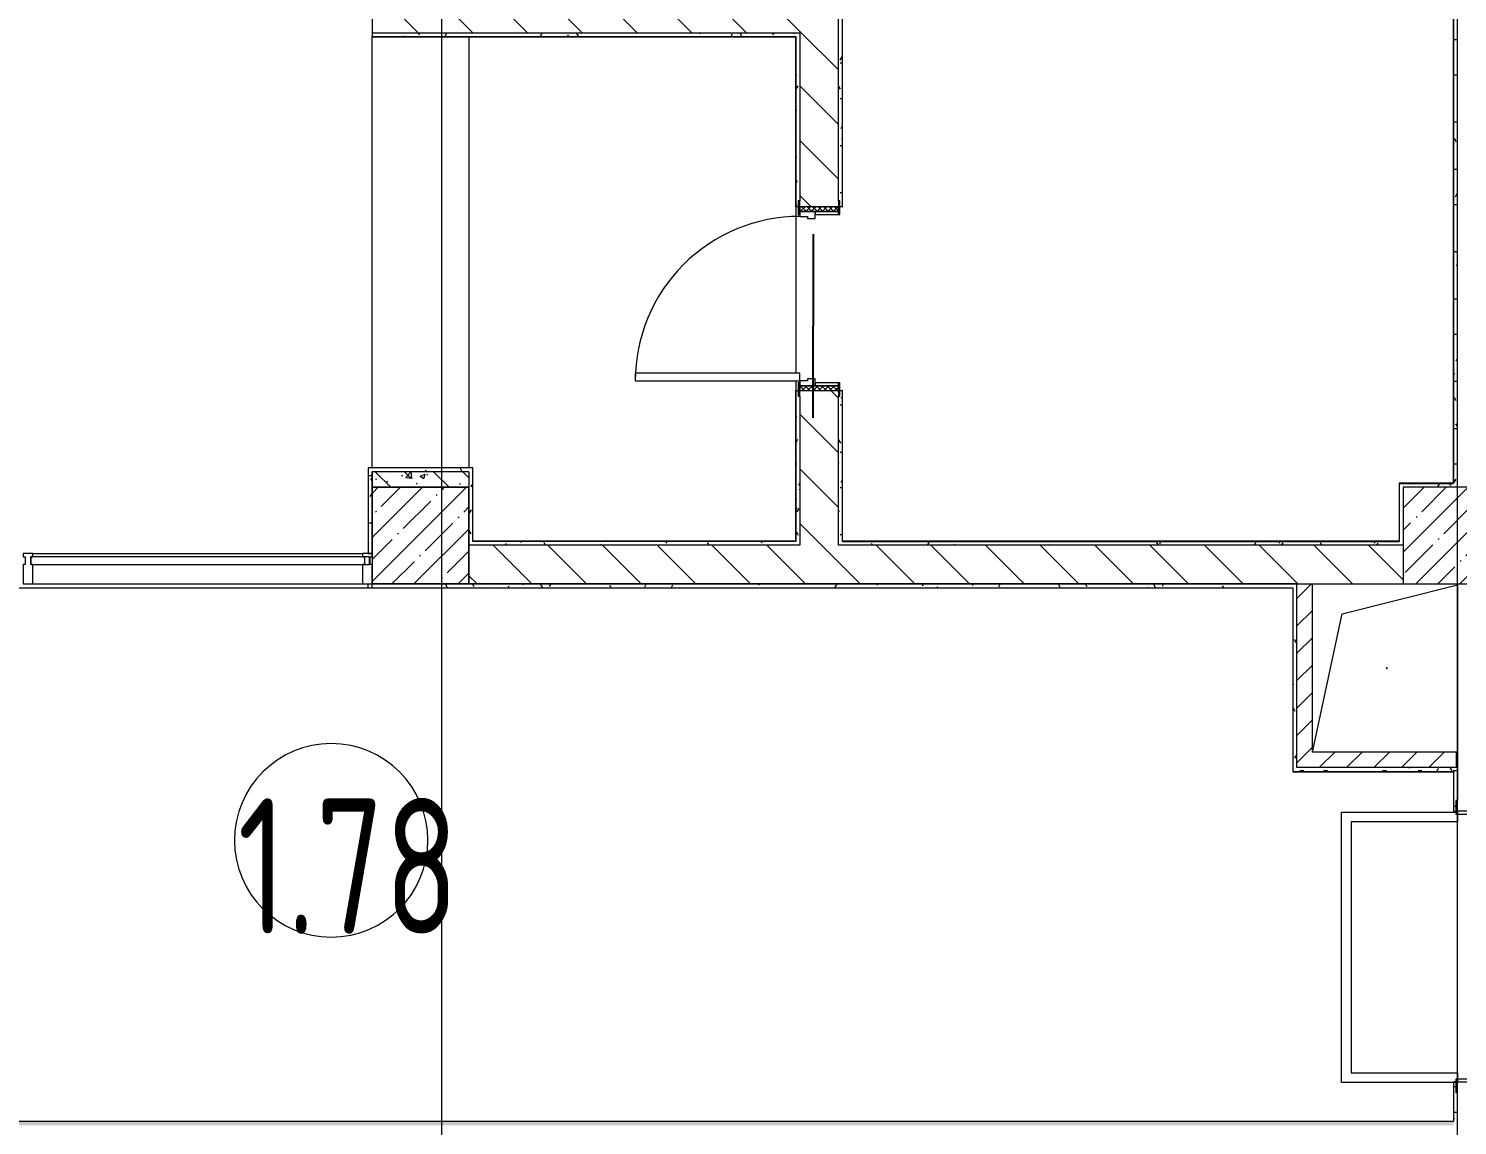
# Model space of a CAD drawing. Header units: millimetres. Extents: x -249154 to 415037, y -45458 to 354837.
# Drawn here: x 113889 to 121275, y 10464 to 16135 of the extents above; entities that cross this region are included whole.
import ezdxf

# ---------------------------------------------------------------- set-up
doc = ezdxf.new("R2010")
doc.units = ezdxf.units.MM
for name, color, linetype, lineweight in [('A-AREA-IDEN', 7, 'Continuous', 9), ('A-DOOR-2', 7, 'Continuous', 5), ('A-DOOR-FRAM-2', 7, 'Continuous', 5), ('A-FLOR', 7, 'Continuous', 9), ('A-GENM', 7, 'Continuous', 9), ('A-GLAZ-CURT', 7, 'Continuous', 9), ('A-GLAZ-CURT-2', 7, 'Continuous', 20), ('A-GLAZ-CWMG', 7, 'Continuous', 9), ('A-GLAZ-CWMG-1', 7, 'Continuous', 20), ('A-WALL', 7, 'Continuous', 5), ('I-WALL', 7, 'Continuous', 5), ('S-COLS', 7, 'Continuous', 9), ('S-COLS-1', 7, 'Continuous', 5), ('Оси', 7, 'Continuous', 9)]:
    doc.layers.add(name, color=color, linetype=linetype, lineweight=lineweight)
for name, color, linetype, lineweight, true_color in [('A-DOOR-1', 7, 'Continuous', 5, 0xc0c0c0), ('A-DOOR-FRAM-1', 7, 'Continuous', 5, 0xc0c0c0), ('A-WALL-1', 9, 'Continuous', 5, 0x808080), ('A-WALL-FNSH-1', 9, 'Continuous', 5, 0x808080)]:
    doc.layers.add(name, color=color, linetype=linetype, lineweight=lineweight, true_color=true_color)
doc.styles.add('СПДС', font='ГОСТ тип А.ttf', dxfattribs={"width": 0.9})
pattern_1 = [(135, (64.7, -136.06), (-141.42136, -141.42136), [])]
pattern_2 = [(45, (64.7, -136.06), (-70.71068, 70.71068), [])]
pattern_3 = [(0, (64.7, -136.06), (243.84, 60.96), [20.117, -162.763, 20.117, -162.763, -975.36]), (0, (64.7, -136.06), (243.84, 60.96), [-365.76, 20.117, -345.643, 20.117, -162.763, -426.72]), (0, (64.7, -136.06), (243.84, 60.96), [-914.4, 20.117, -101.803, 20.117, -284.683]), (120, (156.14, -105.58), (-174.71291, 180.691634), [20.117, -162.763, 20.117, -162.763, -975.36]), (120, (156.14, -105.58), (-174.71291, 180.691634), [-365.76, 20.117, -345.643, 20.117, -162.763, -426.72]), (120, (156.14, -105.58), (-174.71291, 180.691634), [-914.4, 20.117, -101.803, 20.117, -284.683]), (240, (186.62, 16.34), (-69.12709, -241.651634), [20.117, -162.763, 20.117, -162.763, -975.36]), (240, (186.62, 16.34), (-69.12709, -241.651634), [-365.76, 20.117, -345.643, 20.117, -162.763, -426.72]), (240, (186.62, 16.34), (-69.12709, -241.651634), [-914.4, 20.117, -101.803, 20.117, -284.683])]

# ---------------------------------------------------------------- blocks, each defined once
blk = doc.blocks.new('110_Дверь_СКБ_2Ст - Д-1_л_Лестничная клетка EIS60 2-V69-Объем проектирования 1 этажа')
at = {"layer": 'A-DOOR-1'}
for p, q in [((662.5, 1010), (612.5, 1010)), ((612.5, 1010), (612.5, 110)), ((662.5, 110), (662.5, 1010)), ((-637.5, 510), (-637.5, 110)), ((-587.5, 510), (-637.5, 510)), ((-587.5, 110), (-587.5, 510)), ((-637.5, 110), (-587.5, 110)), ((612.5, 110), (662.5, 110))]:
    blk.add_line(p, q, dxfattribs=at)
for centre, radius, start, end in [((662.5, 110), 900, 90, 180), ((-637.5, 110), 400, 360, 90)]:
    blk.add_arc(centre, radius, start, end, dxfattribs=at)
at = {"layer": 'A-DOOR-FRAM-1'}
for p, q in [((-672.5, 118), (-742.5, 118)), ((-742.5, 118), (-742.5, 110)), ((-742.5, 110), (-672.5, 110)), ((-637.5, 110), (-687.5, 110)), ((-687.5, 110), (-687.5, 30)), ((-672.5, 110), (-672.5, 118)), ((-637.5, 60), (-637.5, 110)), ((662.5, 110), (662.5, 60)), ((712.5, 110), (662.5, 110)), ((767.5, 118), (697.5, 118)), ((697.5, 118), (697.5, 110)), ((697.5, 110), (767.5, 110)), ((712.5, 30), (712.5, 110)), ((767.5, 110), (767.5, 118)), ((-687.5, 30), (-627.5, 30)), ((-672.5, 30), (-687.5, 30)), ((-687.5, 30), (-687.5, -110)), ((-672.5, -110), (-672.5, 30)), ((-627.5, 60), (-637.5, 60)), ((-627.5, 30), (-627.5, 60)), ((662.5, 60), (652.5, 60)), ((652.5, 60), (652.5, 30)), ((652.5, 30), (712.5, 30)), ((712.5, 30), (697.5, 30)), ((697.5, 30), (697.5, -110)), ((712.5, -110), (712.5, 30)), ((-672.5, -110), (-742.5, -110)), ((-742.5, -110), (-742.5, -118)), ((-742.5, -118), (-672.5, -118)), ((-687.5, -110), (-672.5, -110)), ((-672.5, -118), (-672.5, -110)), ((697.5, -110), (712.5, -110)), ((767.5, -110), (697.5, -110)), ((697.5, -110), (697.5, -118)), ((697.5, -118), (767.5, -118)), ((767.5, -118), (767.5, -110))]:
    blk.add_line(p, q, dxfattribs=at)
blk = doc.blocks.new('110_Дверь_СКБ_1Ст_Внутренняя1 - Д-14_п_ 950x2100h_охрана-33310230-Объем проектирования 1 этажа')
at = {"layer": 'A-DOOR-2'}
h = blk.add_hatch(dxfattribs=at)
h.set_pattern_fill('FP_33', color=256, style=0, pattern_type=2)
h.set_pattern_definition([(135, (1826.41, 164.685), (-14.14214, -14.14214), []), (225, (1826.41, 164.685), (14.14214, -14.14214), [])])
h.paths.add_polyline_path([(462.5, -100), (487.5, -100), (487.5, 100), (462.5, 99.4), (462.5, -75.3)])
at = {"layer": 'A-DOOR-FRAM-2'}
h = blk.add_hatch(dxfattribs=at)
h.set_pattern_fill('FP_34', color=256, style=0, pattern_type=2)
h.set_pattern_definition([(45, (-296.384, 164.685), (-14.1421, 14.1421), []), (135, (-296.384, 164.685), (-14.1421, -14.1421), [])])
h.paths.add_polyline_path([(-462.5, -100), (-437.5, -100), (-437.5, 100), (-462.5, 100)])
at = {"layer": 'A-DOOR-1'}
for p, q in [((-412.5, 950), (-412.5, 100)), ((-372.5, 950), (-412.5, 950)), ((-372.5, 100), (-372.5, 950)), ((-412.5, 100), (-372.5, 100))]:
    blk.add_line(p, q, dxfattribs=at)
blk.add_arc((-412.5, 100), 850, 360, 90, dxfattribs=at)
at = {"layer": 'A-DOOR-FRAM-1'}
for p, q in [((-422.5, 108), (-492.5, 108)), ((-492.5, 108), (-492.5, 100)), ((-492.5, 100), (-422.5, 100)), ((-437.5, 100), (-462.5, 100)), ((-462.5, 100), (-462.5, -100)), ((-412.5, 100), (-437.5, 100)), ((-437.5, 100), (-437.5, 20)), ((-437.5, -100), (-437.5, 100)), ((-422.5, 100), (-437.5, 100)), ((-437.5, 100), (-437.5, 99)), ((-437.5, 99), (-422.5, 99)), ((-422.5, 100), (-422.5, 108)), ((-422.5, 99), (-422.5, 100)), ((-412.5, 60), (-412.5, 100)), ((437.5, 100), (437.5, 60)), ((462.5, 100), (437.5, 100)), ((517.5, 108), (447.5, 108)), ((447.5, 108), (447.5, 100)), ((462.5, 100), (447.5, 100)), ((447.5, 100), (447.5, 99)), ((447.5, 100), (517.5, 100)), ((447.5, 99), (462.5, 99)), ((462.5, 20), (462.5, 100)), ((487.5, 100), (462.5, 100)), ((462.5, 100), (462.5, -100)), ((462.5, 99), (462.5, 100)), ((487.5, -100), (487.5, 100)), ((517.5, 100), (517.5, 108)), ((-437.5, 20), (-402.5, 20)), ((-422.5, 20), (-437.5, 20)), ((-437.5, 20), (-437.5, -100)), ((-422.5, -100), (-422.5, 20)), ((-402.5, 60), (-412.5, 60)), ((-402.5, 20), (-402.5, 60)), ((437.5, 60), (427.5, 60)), ((427.5, 60), (427.5, 20)), ((427.5, 20), (462.5, 20)), ((462.5, 20), (447.5, 20)), ((447.5, 20), (447.5, -100)), ((462.5, -100), (462.5, 20)), ((-422.5, -100), (-492.5, -100)), ((-492.5, -100), (-492.5, -108)), ((-492.5, -108), (-422.5, -108)), ((-462.5, -100), (-437.5, -100)), ((-437.5, -100), (-422.5, -100)), ((-422.5, -108), (-422.5, -100)), ((447.5, -100), (462.5, -100)), ((517.5, -100), (447.5, -100)), ((447.5, -100), (447.5, -108)), ((447.5, -108), (517.5, -108)), ((462.5, -100), (487.5, -100)), ((517.5, -108), (517.5, -100))]:
    blk.add_line(p, q, dxfattribs=at)
blk = doc.blocks.new('Системная панель - Стекло - 40мм-32354598-Объем проектирования 1 этажа')
at = {"layer": 'A-GLAZ-CURT-2'}
for p, q in [((875, 40), (-875, 40)), ((-875, 40), (-875, 0)), ((-875, 0), (875, 0)), ((875, 0), (875, 40))]:
    blk.add_line(p, q, dxfattribs=at)
blk = doc.blocks.new('Прямоугольный импост - Импост структурный с накладкой - 160мм Темный-32355000-Объем проектирования 1 этажа')
at = {"layer": 'A-GLAZ-CWMG'}
for p, q in [((113845.4, 13557), (115550, 13557)), ((113845.4, 13400), (115550, 13400))]:
    blk.add_line(p, q, dxfattribs=at)
blk = doc.blocks.new('Прямоугольный импост - Импост структурный с накладкой - 160мм Темный-V112-Объем проектирования 1 этажа')
at = {"layer": 'A-GLAZ-CWMG-1'}
for p, q in [((-25, 0), (-25, 17)), ((-25, 17), (25, 17)), ((-15, 0), (-25, 0)), ((-15, -40), (-15, 0)), ((25, 0), (15, 0)), ((15, 0), (15, -40)), ((25, 17), (25, 0)), ((-25, -140), (-25, -40)), ((-25, -40), (-15, -40)), ((15, -40), (25, -40)), ((25, -40), (25, -140)), ((25, -140), (-25, -140))]:
    blk.add_line(p, q, dxfattribs=at)
blk = doc.blocks.new('GM_Отверстие прямоугольное _в плите_ - Отверстие-22722736-Объем проектирования 1 этажа')
at = {"layer": 'A-GENM'}
for p, q in [((-231, 281), (365, 430)), ((-385, -435), (-231, 281)), ((365, -435), (360, -435)), ((360, -435), (365, -435))]:
    blk.add_line(p, q, dxfattribs=at)
for start, end in [(360, 180), (180, 360)]:
    blk.add_arc((0, 0), 2.5, start, end, dxfattribs=at)
blk = doc.blocks.new('BSC_Колонна _Прямоугольная - 500х500-22291386-Объем проектирования 1 этажа')
at = {"layer": 'S-COLS-1'}
h = blk.add_hatch(dxfattribs=at)
h.set_pattern_fill('FP_171', color=256, style=0, pattern_type=2)
h.set_pattern_definition([(45, (-121180, -13650), (-114.04925, 114.04925), []), (45, (-121065.95, -13650), (-114.04925, 114.04925), [201.613, -40.323, 6.706, -33.617])])
h.paths.add_polyline_path([(109, -250), (250, -250), (250, 250), (-250, 250), (-250, -250), (99.8, -250)])
for p, q in [((250, 250), (-250, 250)), ((-250, 250), (-250, -250)), ((250, -250), (250, 250)), ((-250, -250), (250, -250))]:
    blk.add_line(p, q, dxfattribs=at)
blk = doc.blocks.new('Прямоугольный импост - Импост структурный с накладкой - 160мм Темный-V211-Объем проектирования 1 этажа')
at = {"layer": 'A-GLAZ-CWMG-1'}
for p, q in [((0, 17), (-50, 17)), ((-50, 17), (-50, 0)), ((-50, 0), (-40, 0)), ((-40, 0), (-40, -40)), ((-10, -40), (-10, 0)), ((-10, 0), (0, 0)), ((0, 0), (0, 17)), ((-40, -40), (-50, -40)), ((-50, -40), (-50, -140)), ((0, -40), (-10, -40)), ((0, -140), (0, -40)), ((-50, -140), (0, -140))]:
    blk.add_line(p, q, dxfattribs=at)
blk = doc.blocks.new('Марка_Помещения - Номер-25198446-Объем проектирования 1 этажа')
at = {"layer": 'A-AREA-IDEN'}
for start, end in [(360, 180), (180, 360)]:
    blk.add_arc((0, 0), 2.5, start, end, dxfattribs=at)

msp = doc.modelspace()

# ---------------------------------------------------------------- hatches: boundary and pattern name
at = {"layer": 'I-WALL'}
h = msp.add_hatch(dxfattribs=at)
h.set_pattern_fill('FP_191', color=256, style=0, pattern_type=2)
h.set_pattern_definition(pattern_3)
h.paths.add_polyline_path([(118094.7, 13483.9), (118094.7, 14263.9), (118082.7, 14263.9), (118082.7, 14233.9), (118074.7, 14233.9), (118074.7, 13483.9)])
h.paths.add_polyline_path([(118094.7, 15213.9), (118094.7, 17538.9), (118074.7, 17538.9), (118074.7, 15243.9), (118082.7, 15243.9), (118082.7, 15213.9)])
h.paths.add_polyline_path([(118074.7, 18518.9), (118094.7, 18518.9), (118094.7, 18743.9), (118074.7, 18743.9), (118074.7, 18538.9)])
h = msp.add_hatch(dxfattribs=at)
h.set_pattern_fill('FP_191', color=256, style=0, pattern_type=2)
h.set_pattern_definition(pattern_3)
h.paths.add_polyline_path([(121274.7, 13783.9), (121274.7, 18463.9), (121254.7, 18442.9), (121254.7, 13783.9)])
h.paths.add_polyline_path([(121254.7, 18443.9), (121274.7, 18463.9), (121254.7, 18463.9)])
h = msp.add_hatch(dxfattribs=at)
h.set_pattern_fill('FP_23', color=256, style=0, pattern_type=2)
h.set_pattern_definition(pattern_1)
h.paths.add_polyline_path([(115915.2, 16113.9), (118074.7, 16113.9), (118074.7, 16313.9), (115665.2, 16313.9), (115665.3, 16113.9)])
h = msp.add_hatch(dxfattribs=at)
h.set_pattern_fill('FP_191', color=256, style=0, pattern_type=2)
h.set_pattern_definition(pattern_3)
h.paths.add_polyline_path([(117874.7, 16113.9), (115665.2, 16113.9), (115665.2, 16093.9), (117854.7, 16094.9)])
h.paths.add_polyline_path([(117854.7, 16093.9), (117874.7, 16093.9), (117874.7, 16113.9)])
h = msp.add_hatch(dxfattribs=at)
h.set_pattern_fill('FP_23', color=256, style=0, pattern_type=2)
h.set_pattern_definition(pattern_1)
h.paths.add_polyline_path([(117942.6, 13463.9), (118074.7, 13463.9), (118074.7, 14263.9), (117874.7, 14263.9), (117874.7, 13463.9)])
h.paths.add_polyline_path([(118074.7, 15213.9), (118074.7, 16113.9), (117874.7, 16113.9), (117874.7, 15213.9), (118004.1, 15213.9)])
h = msp.add_hatch(dxfattribs=at)
h.set_pattern_fill('FP_191', color=256, style=0, pattern_type=2)
h.set_pattern_definition(pattern_3)
h.paths.add_polyline_path([(117874.7, 13483.9), (117873.9, 14233.9), (117866.7, 14233.9), (117866.7, 14263.9), (117854.7, 14263.9), (117854.7, 13484.9), (117870.8, 13484.1)])
h.paths.add_polyline_path([(117854.7, 15213.9), (117866.7, 15213.9), (117866.7, 15243.9), (117874.7, 15243.9), (117874.7, 16093.9), (117854.7, 16093.9), (117854.7, 15295.2)])
h = msp.add_hatch(dxfattribs=at)
h.set_pattern_fill('FP_191', color=256, style=0, pattern_type=2)
h.set_pattern_definition(pattern_3)
h.paths.add_polyline_path([(115650.2, 13420.9), (115664.7, 13420.9), (115662.8, 13863.9), (115644.7, 13863.9), (115644.7, 13420.9)])
h = msp.add_hatch(dxfattribs=at)
h.set_pattern_fill('FP_191', color=256, style=0, pattern_type=2)
h.set_pattern_definition(pattern_3)
h.paths.add_polyline_path([(116164.7, 13843.9), (116184.7, 13843.9), (116184.7, 13863.9), (115664.7, 13863.9), (115665.2, 13843.9), (116157, 13843.9)])
h = msp.add_hatch(dxfattribs=at)
h.set_pattern_fill('FP_41', color=256, style=0, pattern_type=2)
h.set_pattern_definition([(135, (64.7, -136.06), (-150.8683, -150.8683), [213.36, -35.56, 7.112, -35.56]), (135, (64.7, 14.71), (-150.8683, -150.8683), []), (50, (64.7, -136.06), (255.05767, -22.3145), [26.67, -293.37]), (355, (64.7, -136.06), (-49.3404, 267.47914), [21.336, -234.696]), (100.451, (85.96, -137.92), (205.71947, 245.16356), [22.666, -249.326]), (46.184, (64.7, -64.94), (379.511, -58.86), [40.005, -440.055]), (96.636, (96.33, -69.85), (332.3634, 346.3991), [33.999, -373.989]), (351.184, (64.7, -64.94), (332.3669, 346.3953), [32.004, -352.044]), (21, (100.26, -82.72), (212.26017, -143.17112), [26.67, -293.37]), (326, (100.26, -82.72), (86.52236, 257.86323), [21.336, -234.696]), (71.451, (117.95, -94.65), (298.78395, 114.6901), [22.666, -249.326]), (37.5, (64.7, -136.06), (4.32385, 118.37751), [6.706, -225.146, 6.706, -231.546, -235.585]), (37.5, (64.7, -136.06), (4.32385, 118.37751), [-470.103, 6.706, -228.879]), (7.5, (64.7, -136.06), (93.54758, 140.2533), [6.706, -129.134, 6.706, -219.812, -89.789]), (7.5, (64.7, -136.06), (93.54758, 140.2533), [-362.356, 6.706, -83.083]), (327.5, (-14.6, -136.06), (189.82734, -8.02019), [6.706, -82.194, 6.706, -270.662, -368.046]), (327.5, (-14.6, -136.06), (189.82734, -8.02019), [-366.268, 6.706, -361.34]), (317.5, (-50.16, -136.06), (207.38114, 35.59764), [6.706, -108.864, 6.706, -177.495, -261.366]), (317.5, (-50.16, -136.06), (207.38114, 35.59764), [-299.771, 6.706, -254.66])])
h.paths.add_polyline_path([(115720.1, 13763.9), (116164.7, 13763.9), (116164.7, 13843.9), (115665.2, 13843.9), (115665.2, 13763.9)])
h = msp.add_hatch(dxfattribs=at)
h.set_pattern_fill('FP_191', color=256, style=0, pattern_type=2)
h.set_pattern_definition(pattern_3)
h.paths.add_polyline_path([(116164.7, 13463.9), (116184.7, 13464.5), (116184.7, 13843.9), (116164.7, 13843.9), (116164.7, 13483.9)])
h = msp.add_hatch(dxfattribs=at)
h.set_pattern_fill('FP_191', color=256, style=0, pattern_type=2)
h.set_pattern_definition(pattern_3)
h.paths.add_polyline_path([(120994.7, 13763.9), (121274.7, 13763.9), (121253.7, 13783.9), (120994.7, 13783.9), (120994.7, 13780.6)])
h.paths.add_polyline_path([(121274.7, 13763.9), (121274.7, 13783.9), (121254.7, 13783.9)])
h = msp.add_hatch(dxfattribs=at)
h.set_pattern_fill('FP_23', color=256, style=0, pattern_type=2)
h.set_pattern_definition(pattern_1)
h.paths.add_polyline_path([(119399.6, 13263.9), (120994.7, 13263.9), (120994.7, 13463.9), (116164.7, 13463.9), (116164.7, 13263.9), (117336.5, 13263.9)])
h = msp.add_hatch(dxfattribs=at)
h.set_pattern_fill('FP_191', color=256, style=0, pattern_type=2)
h.set_pattern_definition(pattern_3)
h.paths.add_polyline_path([(116305, 13463.9), (117874.7, 13463.9), (117874.7, 13483.9), (116185.7, 13483.9), (116184.7, 13463.9)])
h = msp.add_hatch(dxfattribs=at)
h.set_pattern_fill('FP_191', color=256, style=0, pattern_type=2)
h.set_pattern_definition(pattern_3)
h.paths.add_polyline_path([(120994.7, 13463.9), (120994.7, 13483.9), (120974.7, 13483.9)])
h.paths.add_polyline_path([(120994.7, 13463.9), (120973.7, 13483.9), (118094.7, 13483), (118074.7, 13463.9), (120974.7, 13463.9)])
h.paths.add_polyline_path([(118074.7, 13463.9), (118094.7, 13483.9), (118074.7, 13483.9)])
h = msp.add_hatch(dxfattribs=at)
h.set_pattern_fill('FP_191', color=256, style=0, pattern_type=2)
h.set_pattern_definition(pattern_3)
h.paths.add_polyline_path([(115664.7, 13243.9), (120424.7, 13244.9), (120444.7, 13263.9), (115664.7, 13263.9)])
h.paths.add_polyline_path([(120444.7, 13243.9), (120444.7, 13263.9), (120424.7, 13243.9)])
h = msp.add_hatch(dxfattribs=at)
h.set_pattern_fill('FP_191', color=256, style=0, pattern_type=2)
h.set_pattern_definition(pattern_3)
h.paths.add_polyline_path([(120424.7, 12293.9), (120444.7, 12293.9), (120444.7, 13243.9), (120424.7, 13242.9), (120424.7, 12393.9)])
h = msp.add_hatch(dxfattribs=at)
h.set_pattern_fill('FP_22', color=256, style=0, pattern_type=2)
h.set_pattern_definition(pattern_2)
h.paths.add_polyline_path([(120444.7, 12313.9), (120524.7, 12313.9), (120524.7, 13263.9), (120444.7, 13263.9), (120444.7, 12576.4)])
h = msp.add_hatch(dxfattribs=at)
h.set_pattern_fill('FP_22', color=256, style=0, pattern_type=2)
h.set_pattern_definition(pattern_2)
h.paths.add_polyline_path([(120524.7, 12313.9), (121269.7, 12313.9), (121269.7, 12393.9), (120524.7, 12393.9)])
h = msp.add_hatch(dxfattribs=at)
h.set_pattern_fill('FP_191', color=256, style=0, pattern_type=2)
h.set_pattern_definition(pattern_3)
h.paths.add_polyline_path([(120444.7, 12293.9), (121254.7, 12294.9), (121274.7, 12313.9), (120444.7, 12313.9)])
h.paths.add_polyline_path([(121254.7, 12293.9), (121274.7, 12293.9), (121274.7, 12313.9), (121269.7, 12308.9)])
h = msp.add_hatch(dxfattribs=at)
h.set_pattern_fill('FP_191', color=256, style=0, pattern_type=2)
h.set_pattern_definition(pattern_3)
h.paths.add_polyline_path([(121274.7, 10463.9), (121274.7, 10633.9), (121266.7, 10633.9), (121266.7, 10663.9), (121254.7, 10663.9), (121255.7, 10483.9)])
h.paths.add_polyline_path([(121274.7, 10463.9), (121254.7, 10483.9), (121254.7, 10463.9)])
h.paths.add_polyline_path([(121266.7, 12113.9), (121266.7, 12143.9), (121274.7, 12143.9), (121274.7, 12293.9), (121254.7, 12293.9), (121254.7, 12113.9)])
h = msp.add_hatch(dxfattribs=at)
h.set_pattern_fill('FP_191', color=256, style=0, pattern_type=2)
h.set_pattern_definition(pattern_3)
h.paths.add_polyline_path([(119394.7, 10463.9), (121254.7, 10463.9), (121254.6, 10483.9), (111244.7, 10483.9), (111244.7, 10471.9), (111274.7, 10471.9), (111274.7, 10463.9), (118009.5, 10463.9)])
h.paths.add_polyline_path([(109224.7, 10463.9), (110264.7, 10463.9), (110264.7, 10471.9), (110294.7, 10471.9), (110294.7, 10483.9), (109194.7, 10483.9), (109194.7, 10471.9), (109224.7, 10471.9), (109224.7, 10464.5)])
h.paths.add_polyline_path([(107194.7, 10463.9), (107714.7, 10464.2), (107714.7, 10471.9), (107744.7, 10471.9), (107744.7, 10483.9), (105159.7, 10483.9), (105159.7, 10471.9), (105189.7, 10471.9), (105189.7, 10463.9), (107021.2, 10463.9)])
h.paths.add_polyline_path([(102895.1, 10463.9), (103679.7, 10464.2), (103679.7, 10471.9), (103709.7, 10471.9), (103709.7, 10483.9), (100893.7, 10483), (100873.7, 10463.9), (101674.7, 10463.9)])
h.paths.add_polyline_path([(100873.7, 10463.9), (100893.7, 10483.9), (100873.7, 10483.9)])
at = {"layer": 'S-COLS-1'}
h = msp.add_hatch(dxfattribs=at)
h.set_pattern_fill('FP_1', color=256, style=0, pattern_type=2)
h.set_pattern_definition([(45, (64.7, -136.06), (-114.04925, 114.04925), []), (45, (178.75, -136.06), (-114.04925, 114.04925), [201.612, -40.322, 6.706, -33.617])])
h.paths.add_polyline_path([(116164.7, 13263.9), (116164.7, 13763.9), (115664.7, 13763.9), (115664.7, 13263.9)])

# ---------------------------------------------------------------- linework, layer by layer
msp.add_lwpolyline([(117944.5, 14122.6), (117946.7, 15072.6)])
at = {"layer": 'A-FLOR'}
for p, q in [((118094.7, 18463.9), (118094.7, 15213.9)), ((121254.7, 13783.9), (121254.7, 18442.9)), ((115665.2, 13863.9), (115665.2, 16093.9)), ((115665.2, 16093.9), (117853.7, 16093.9)), ((116165.2, 16093.9), (116165.2, 13863.9)), ((117854.7, 16093.9), (117854.7, 14353.9)), ((117866.7, 15213.9), (117854.7, 15213.9)), ((118094.7, 15213.9), (118082.7, 15213.9)), ((117854.7, 14313.9), (117854.7, 13484.9)), ((117854.7, 14263.9), (117866.7, 14263.9)), ((118082.7, 14263.9), (118094.7, 14263.9)), ((118094.7, 14263.9), (118094.7, 13483.9)), ((115662.8, 13863.9), (115644.7, 13863.9)), ((115644.7, 13863.9), (115644.7, 13801.8)), ((116184.7, 13863.9), (115664.7, 13863.9)), ((116184.7, 13483.9), (116184.7, 13863.9)), ((115644.7, 13800.4), (115644.7, 13744.3)), ((115644.7, 13743.2), (115644.7, 13420.9)), ((120974.7, 13783.9), (121253.7, 13783.9)), ((120974.7, 13483.9), (120974.7, 13783.9)), ((117854.7, 13483.9), (116185.7, 13483.9)), ((118095.7, 13483.9), (120973.7, 13483.9)), ((115664.7, 13403.9), (115664.7, 13363.9)), ((113738.9, 13243.9), (120423.7, 13243.9)), ((115644.7, 13243.9), (115644.7, 13263.9)), ((120424.7, 13242.9), (120424.7, 12293.9)), ((120424.7, 12293.9), (121253.7, 12293.9)), ((121254.7, 12293.9), (121254.7, 12088.9)), ((120674.7, 12083.9), (121266.7, 12083.9)), ((120674.7, 10685.3), (120674.7, 12083.9)), ((121254.7, 12088.9), (121266.7, 12088.9)), ((121274.7, 12073.9), (121274.7, 12033.9)), ((121274.7, 12033.9), (120724.7, 12033.9)), ((120724.7, 12033.9), (120724.7, 10735.3)), ((120724.7, 10735.3), (121274.7, 10735.3)), ((121274.7, 10735.3), (121274.7, 10703.9)), ((121266.7, 10685.3), (120674.7, 10685.3)), ((121266.7, 10688.9), (121254.7, 10688.9)), ((121254.7, 10685.3), (121254.7, 10484.9)), ((121254.7, 10483.9), (112043.2, 10483.9))]:
    msp.add_line(p, q, dxfattribs=at)
at = {"layer": 'A-WALL'}
for p, q in [((117853.7, 16093.9), (117854.7, 16093.9)), ((121254.7, 13783.9), (121253.7, 13783.9)), ((116185.7, 13483.9), (116184.7, 13483.9)), ((116185.7, 13484.9), (116185.7, 13483.9)), ((117854.7, 13484.9), (117854.7, 13483.9)), ((117854.7, 13484.9), (117854.7, 13484.9)), ((120974.7, 13483.9), (118094.7, 13483.9)), ((120423.7, 13243.9), (120424.7, 13243.9)), ((120424.7, 13242.9), (120424.7, 13243.9)), ((121254.7, 12293.9), (121253.7, 12293.9)), ((121274.7, 10223.9), (121274.7, 10633.9)), ((121254.7, 10484.9), (121254.7, 10483.9))]:
    msp.add_line(p, q, dxfattribs=at)
at = {"layer": 'A-WALL-1'}
for p, q in [((121274.7, 13763.9), (121274.7, 18463.9)), ((118074.7, 15243.9), (118074.7, 17538.9)), ((115665.2, 16363.9), (115665.2, 16093.9)), ((115665.2, 16113.9), (117874.7, 16113.9)), ((117874.7, 16113.9), (117874.7, 15243.9)), ((117874.7, 14233.9), (117874.7, 13463.9)), ((118074.7, 13463.9), (118074.7, 14233.9)), ((115664.7, 13420.9), (115664.7, 13843.9)), ((116164.7, 13843.9), (115664.7, 13843.9)), ((115665.2, 13843.9), (115665.2, 13763.9)), ((116164.7, 13843.9), (116164.7, 13263.9)), ((115644.7, 13801.8), (115644.7, 13743.2)), ((115665.2, 13763.9), (116164.7, 13763.9)), ((117874.7, 13463.9), (116164.7, 13463.9)), ((120994.7, 13463.9), (118074.7, 13463.9)), ((115644.7, 13420.9), (115664.7, 13420.9)), ((115664.7, 13263.9), (115663.7, 13263.9)), ((115663.7, 13263.9), (115663.7, 13243.9)), ((120444.7, 13263.9), (115664.7, 13263.9)), ((116164.7, 13263.9), (120994.7, 13263.9)), ((120444.7, 12313.9), (120444.7, 13263.9)), ((120524.7, 12393.9), (120524.7, 13263.9)), ((121274.7, 13263.9), (121274.7, 12143.9)), ((121269.7, 12393.9), (120524.7, 12393.9)), ((121269.7, 12313.9), (121269.7, 12393.9)), ((121274.7, 12313.9), (120444.7, 12313.9)), ((121274.7, 12143.9), (121274.7, 12313.9)), ((121254.7, 12113.9), (121266.7, 12113.9)), ((121266.7, 10663.9), (121254.7, 10663.9)), ((121274.7, 10463.9), (121274.7, 10633.9))]:
    msp.add_line(p, q, dxfattribs=at)
at = {"layer": 'A-WALL-FNSH-1'}
for p, q in [((118095.7, 15213.9), (118095.7, 18742.9)), ((121253.7, 18442.9), (121253.7, 13784.9)), ((115665.2, 16093.9), (115665.2, 16092.9)), ((115665.2, 16092.9), (117853.7, 16092.9)), ((117853.7, 16092.9), (117853.7, 15213.9)), ((117853.7, 15213.9), (117854.7, 15213.9)), ((118094.7, 15213.9), (118095.7, 15213.9)), ((117854.7, 14263.9), (117853.7, 14263.9)), ((117853.7, 14263.9), (117853.7, 13484.9)), ((118095.7, 14263.9), (118094.7, 14263.9)), ((118095.7, 13484.9), (118095.7, 14263.9)), ((115644.2, 13864.9), (115644.2, 13463.9)), ((116185.7, 13864.9), (115644.2, 13864.9)), ((115645.2, 13463.9), (115645.2, 13863.9)), ((115662.8, 13863.9), (115664.7, 13863.9)), ((116185.7, 13484.9), (116185.7, 13864.9)), ((121253.7, 13784.9), (120973.7, 13784.9)), ((120973.7, 13784.9), (120973.7, 13484.9)), ((115644.2, 13463.9), (115645.2, 13463.9)), ((117853.7, 13484.9), (116185.7, 13484.9)), ((120973.7, 13484.9), (118095.7, 13484.9)), ((115663.7, 13243.9), (115663.7, 13242.9)), ((115663.7, 13242.9), (120424.7, 13242.9)), ((120423.7, 13243.9), (120423.7, 12292.9)), ((120423.7, 12292.9), (121253.7, 12292.9)), ((121253.7, 12292.9), (121253.7, 12088.9)), ((121253.7, 12088.9), (121254.7, 12088.9)), ((121254.7, 10688.9), (121253.7, 10688.9)), ((121253.7, 10688.9), (121253.7, 10484.9)), ((121254.7, 10685.3), (121254.7, 10688.9)), ((121253.7, 10484.9), (111244.7, 10484.9))]:
    msp.add_line(p, q, dxfattribs=at)
at = {"layer": 'S-COLS'}
msp.add_line((116164.7, 13263.9), (116164.7, 13463.9), dxfattribs=at)
at = {"layer": 'S-COLS-1'}
for p, q in [((116164.7, 13763.9), (115664.7, 13763.9)), ((115664.7, 13763.9), (115664.7, 13263.9)), ((116164.7, 13463.9), (116164.7, 13763.9)), ((115664.7, 13263.9), (116164.7, 13263.9))]:
    msp.add_line(p, q, dxfattribs=at)
at = {"layer": 'Оси'}
for points in [[(116024.7, -2042.3), (116024.7, 2957.7), (116024.7, 16779), (116024.7, 21779)], [(121274.7, -2042.3), (121274.7, 2957.7), (121274.7, 16779), (121274.7, 21779)]]:
    msp.add_lwpolyline(points, dxfattribs=at)

# ---------------------------------------------------------------- block references
at = {"layer": 'A-AREA-IDEN', "xscale": 199.9999999999999, "yscale": 199.9999999999999, "zscale": 199.9999999999999}
msp.add_blockref('Марка_Помещения - Номер-25198446-Объем проектирования 1 этажа', (115453, 11938.1), dxfattribs=at)
at = {"layer": 'A-DOOR-1'}
for name, p, rotation in [('110_Дверь_СКБ_1Ст_Внутренняя1 - Д-14_п_ 950x2100h_охрана-33310230-Объем проектирования 1 этажа', (117974.7, 14726.4), 90), ('110_Дверь_СКБ_2Ст - Д-1_л_Лестничная клетка EIS60 2-V69-Объем проектирования 1 этажа', (121384.7, 11401.4), 269.9999999999999)]:
    msp.add_blockref(name, p, dxfattribs=dict(at, rotation=rotation))
at = {"layer": 'A-GENM'}
msp.add_blockref('GM_Отверстие прямоугольное _в плите_ - Отверстие-22722736-Объем проектирования 1 этажа', (120909.7, 12828.9), dxfattribs=at)
at = {"layer": 'A-GLAZ-CURT', "rotation": 180}
msp.add_blockref('Системная панель - Стекло - 40мм-32354598-Объем проектирования 1 этажа', (114775.2, 13403.9), dxfattribs=at)
at = {"layer": 'A-GLAZ-CWMG', "extrusion": (0, 0, -1)}
msp.add_blockref('Прямоугольный импост - Импост структурный с накладкой - 160мм Темный-V112-Объем проектирования 1 этажа', (-113885.2, 13403.9), dxfattribs=at)
at = {"layer": 'A-GLAZ-CWMG'}
for name, p in [('Прямоугольный импост - Импост структурный с накладкой - 160мм Темный-32355000-Объем проектирования 1 этажа', (64.7, -136.1)), ('Прямоугольный импост - Импост структурный с накладкой - 160мм Темный-V211-Объем проектирования 1 этажа', (115664.7, 13403.9))]:
    msp.add_blockref(name, p, dxfattribs=at)
at = {"layer": 'S-COLS'}
msp.add_blockref('BSC_Колонна _Прямоугольная - 500х500-22291386-Объем проектирования 1 этажа', (121244.7, 13513.9), dxfattribs=at)

# ---------------------------------------------------------------- texts
at = {"layer": 'A-AREA-IDEN', "insert": (114969.2, 12155.2), "char_height": 700, "width": 1212.151, "attachment_point": 1, "style": 'СПДС'}
msp.add_mtext('1.78', dxfattribs=at)

doc.saveas('drawing.dxf')
